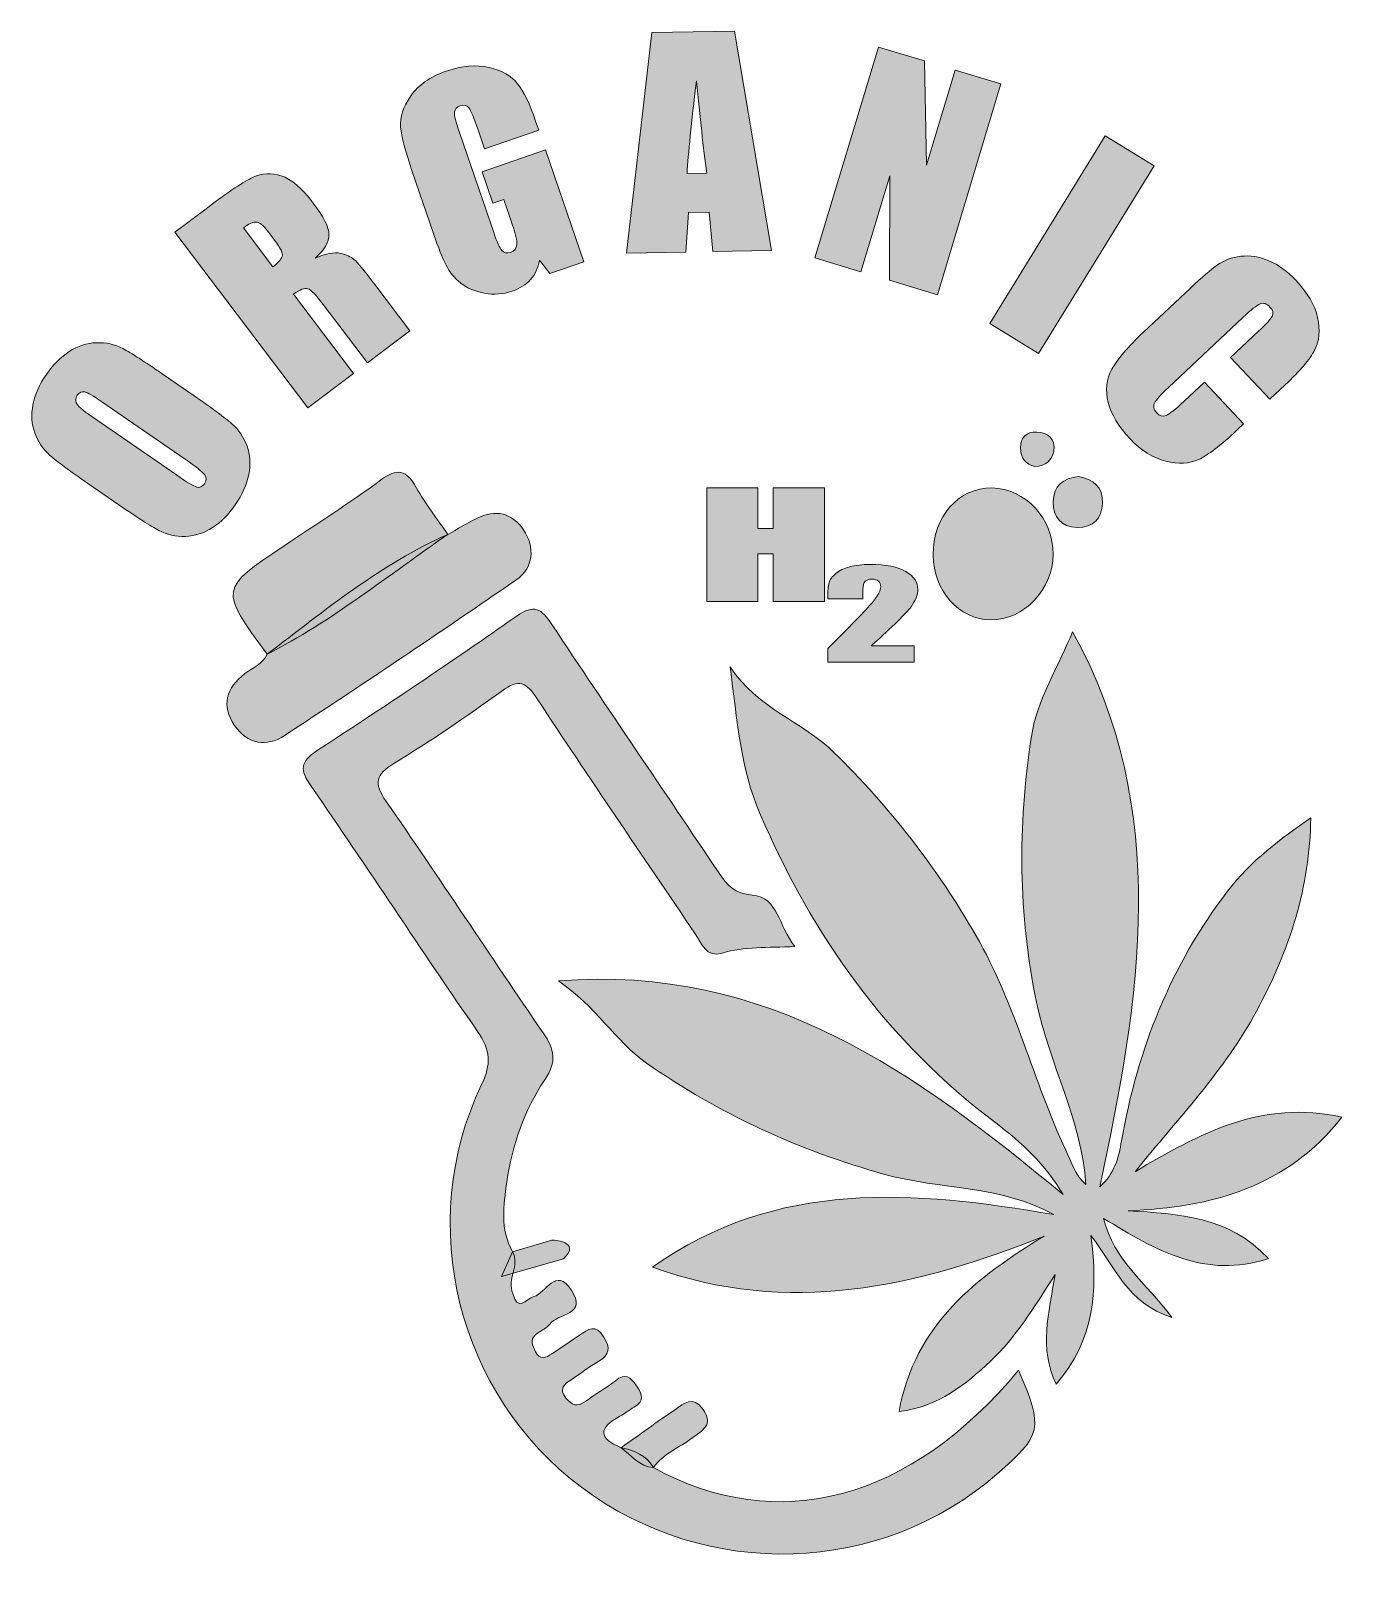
# Model space of a CAD drawing. Extents: x 585 to 1396, y -1487 to -527.
import ezdxf

# ---------------------------------------------------------------- set-up
doc = ezdxf.new("R2010")
doc.units = 0
doc.header["$MEASUREMENT"] = 0
doc.layers.add('katman 1', color=7, linetype='Continuous')

# ---------------------------------------------------------------- blocks, each defined once
blk = doc.blocks.new('block 2')
at = {"layer": 'katman 1', "true_color": 0x56b963}
h = blk.add_hatch(color=93, dxfattribs=at)
h.dxf.hatch_style = 2
edge = h.paths.add_edge_path()
edge.add_spline(control_points=[(1206.26, -796.82), (1200.41, -795.39), (1197.32, -791.52), (1197.3, -785.36), (1197.29, -778.71), (1201.04, -775.22), (1207.43, -775.51), (1214.52, -775.83), (1219.03, -779.71), (1217.87, -787.25), (1216.94, -793.21), (1212.7, -796.43), (1206.26, -796.82)], knot_values=[0, 0, 0, 0, 1, 1, 1, 2, 2, 2, 3, 3, 3, 4, 4, 4, 4], degree=3, periodic=1)
at = {"layer": 'katman 1', "true_color": 0x008b00}
h = blk.add_hatch(color=96, dxfattribs=at)
h.dxf.hatch_style = 2
edge = h.paths.add_edge_path()
edge.add_spline(control_points=[(842.87, -838.87), (806.01, -864.24), (771.09, -892.53), (731.04, -913.1), (701.48, -872.7), (701.5, -872.74), (741.7, -845.85), (761.67, -832.49), (781.97, -819.56), (801.27, -805.29), (811.64, -797.61), (817.22, -798.83), (823.3, -809.87), (828.9, -820.04), (836.28, -829.24), (842.87, -838.87)], knot_values=[0, 0, 0, 0, 1, 1, 1, 2, 2, 2, 3, 3, 3, 4, 4, 4, 5, 5, 5, 5], degree=3, periodic=1)
at = {"layer": 'katman 1', "true_color": 0x53b85f}
h = blk.add_hatch(color=93, dxfattribs=at)
h.dxf.hatch_style = 2
edge = h.paths.add_edge_path()
edge.add_spline(control_points=[(1233.26, -803.01), (1242.44, -804.69), (1248.44, -809.42), (1248.02, -819.46), (1247.62, -829.18), (1242.58, -834.76), (1232.41, -834.53), (1222.19, -834.3), (1217.56, -828.31), (1217.56, -818.68), (1217.57, -808.56), (1223.97, -804.27), (1233.26, -803.01)], knot_values=[0, 0, 0, 0, 1, 1, 1, 2, 2, 2, 3, 3, 3, 4, 4, 4, 4], degree=3, periodic=1)
at = {"layer": 'katman 1', "true_color": 0x4cb659}
h = blk.add_hatch(color=105, dxfattribs=at)
h.dxf.hatch_style = 2
edge = h.paths.add_edge_path()
edge.add_spline(control_points=[(1143.27, -851.57), (1143.04, -827.94), (1158.89, -809.88), (1179.65, -810.1), (1200.26, -810.31), (1217.71, -829.28), (1217.5, -851.23), (1217.3, -873.15), (1199.38, -891.97), (1178.95, -891.73), (1159.09, -891.5), (1143.48, -873.93), (1143.27, -851.57)], knot_values=[0, 0, 0, 0, 1, 1, 1, 2, 2, 2, 3, 3, 3, 4, 4, 4, 4], degree=3, periodic=1)
at = {"layer": 'katman 1', "true_color": 0x4bb658}
h = blk.add_hatch(color=105, dxfattribs=at)
h.dxf.hatch_style = 2
edge = h.paths.add_edge_path()
edge.add_spline(control_points=[(842.87, -838.87), (848.83, -835.54), (854.72, -832.08), (860.76, -828.93), (872.41, -822.86), (883.03, -825.88), (889.74, -835.98), (896.9, -846.76), (896.25, -859.43), (884.99, -867.19), (837.54, -899.82), (789.76, -931.98), (741.59, -963.51), (730.84, -970.55), (718.88, -968.9), (710.96, -957.18), (702.52, -944.69), (705.7, -933.93), (717.28, -925.04), (722.09, -921.33), (728.24, -919.13), (731.04, -913.1), (766.71, -885.92), (801.4, -857.28), (842.87, -838.87)], knot_values=[0, 0, 0, 0, 1, 1, 1, 2, 2, 2, 3, 3, 3, 4, 4, 4, 5, 5, 5, 6, 6, 6, 7, 7, 7, 8, 8, 8, 8], degree=3, periodic=1)
at = {"layer": 'katman 1', "true_color": 0x008b00}
h = blk.add_hatch(color=96, dxfattribs=at)
h.dxf.hatch_style = 2
edge = h.paths.add_edge_path()
edge.add_spline(control_points=[(970.15, -1416.53), (1047.19, -1458.8), (1129.16, -1436.93), (1196.16, -1356.21), (1211.48, -1392.75), (1210.8, -1396.01), (1182.74, -1420.54), (1111.01, -1483.27), (1003.1, -1486.7), (925.64, -1428.72), (848.95, -1371.32), (822.33, -1265.57), (863.8, -1179.41), (869.9, -1166.75), (869.3, -1158.07), (861.35, -1146.6), (826.54, -1096.32), (793.06, -1045.12), (758.32, -994.79), (751.21, -984.48), (751.27, -979.63), (762.22, -972.5), (803.67, -945.53), (844.79, -918.01), (885.26, -889.59), (896.52, -881.68), (900.77, -884.83), (907.28, -894.64), (941.46, -946.16), (976.34, -997.22), (1010.77, -1048.58), (1015.88, -1056.2), (1020.36, -1061.29), (1031.32, -1062.17), (1047.62, -1063.48), (1047.43, -1081.45), (1057.7, -1093.93), (1040.67, -1094.95), (1026.37, -1093.73), (1012.71, -1098.04), (1002.67, -1101.2), (999.98, -1091.85), (996.02, -1086.04), (963.2, -1037.73), (930.31, -989.47), (898.23, -940.67), (891.44, -930.32), (886.99, -927.93), (876.23, -935.84), (854.66, -951.71), (832.31, -966.59), (809.55, -980.7), (798.34, -987.65), (796.67, -992.61), (804.71, -1004.14), (837.69, -1051.5), (869.21, -1099.87), (901.91, -1147.43), (909.01, -1157.74), (910.48, -1165.27), (902.86, -1176.46), (890.04, -1195.3), (882.91, -1216.95), (879.36, -1239.6), (877.56, -1254.28), (874.94, -1268.88), (882.99, -1282.91), (887.72, -1291.16), (879.08, -1300.11), (883.19, -1308.74), (886.01, -1320.47), (891.04, -1312.22), (896.15, -1310.67), (903.67, -1308.38), (909.61, -1292.02), (919.35, -1306.58), (929.77, -1322.17), (910.94, -1320.9), (906.02, -1327.64), (904.1, -1330.27), (900.55, -1331.67), (897.81, -1333.74), (893.37, -1337.1), (895.32, -1341.18), (897.09, -1344.81), (899.66, -1350.06), (903.59, -1348.52), (907.31, -1346.07), (913.04, -1342.29), (918.71, -1338.43), (924.37, -1334.54), (929.68, -1330.89), (934.29, -1327.32), (939.4, -1335.68), (943.55, -1342.48), (943.16, -1346.62), (936.28, -1350.67), (930.37, -1354.14), (924.91, -1358.36), (919.19, -1362.16), (914.85, -1365.04), (911.35, -1367.7), (916, -1373.46), (919.7, -1378.03), (923, -1379.21), (928, -1375.51), (934.07, -1371.02), (940.74, -1367.33), (946.68, -1362.7), (952.74, -1357.96), (955.81, -1360.21), (959.56, -1365.8), (963.2, -1371.23), (964.89, -1375.29), (958.11, -1379.15), (955.13, -1380.85), (952.43, -1383.06), (949.42, -1384.69), (936.26, -1391.79), (935.54, -1398.28), (950.2, -1404.19), (958.25, -1406.02), (965.78, -1408.73), (970.15, -1416.53)], knot_values=[0, 0, 0, 0, 1, 1, 1, 2, 2, 2, 3, 3, 3, 4, 4, 4, 5, 5, 5, 6, 6, 6, 7, 7, 7, 8, 8, 8, 9, 9, 9, 10, 10, 10, 11, 11, 11, 12, 12, 12, 13, 13, 13, 14, 14, 14, 15, 15, 15, 16, 16, 16, 17, 17, 17, 18, 18, 18, 19, 19, 19, 20, 20, 20, 21, 21, 21, 22, 22, 22, 23, 23, 23, 24, 24, 24, 25, 25, 25, 26, 26, 26, 27, 27, 27, 28, 28, 28, 29, 29, 29, 30, 30, 30, 31, 31, 31, 32, 32, 32, 33, 33, 33, 34, 34, 34, 35, 35, 35, 36, 36, 36, 37, 37, 37, 38, 38, 38, 39, 39, 39, 40, 40, 40, 41, 41, 41, 41], degree=3, periodic=1)
at = {"layer": 'katman 1', "true_color": 0x4cb659}
h = blk.add_hatch(color=105, dxfattribs=at)
h.dxf.hatch_style = 2
edge = h.paths.add_edge_path()
edge.add_spline(control_points=[(1211.99, -1273.18), (1132.77, -1304.85), (1053.71, -1323), (969.5, -1292.42), (1046.53, -1237.81), (1131.68, -1245.01), (1218.03, -1259.91), (1185.05, -1241.65), (1147.82, -1244.55), (1113.28, -1234.99), (1060.05, -1220.28), (1010.78, -1197.52), (965.83, -1166.1), (946.51, -1152.6), (934.3, -1130.58), (911.34, -1115.29), (1040.95, -1104.72), (1133.48, -1172.87), (1223.63, -1247.42), (1212.75, -1228.95), (1198.04, -1215.19), (1181.96, -1203.14), (1115.14, -1153.07), (1068.63, -1087.37), (1036.03, -1011.62), (1024.21, -984.16), (1021.87, -953.69), (1017.61, -920.85), (1034.63, -946.76), (1062.46, -954.79), (1081.68, -973.64), (1116.22, -1007.51), (1145.42, -1045), (1169.86, -1087.35), (1194.25, -1129.62), (1204.98, -1176.69), (1225.34, -1220.1), (1228.77, -1227.41), (1231.12, -1235.39), (1237.79, -1241.33), (1235.06, -1201.43), (1215.12, -1166.65), (1207.23, -1128.47), (1195.98, -1074.02), (1195.63, -1019.28), (1203.85, -965.05), (1207.45, -941.29), (1221.46, -919.11), (1229.58, -899.1), (1290.88, -1009.77), (1271.43, -1125.96), (1246.38, -1242.68), (1255.66, -1234.51), (1258.08, -1224.39), (1259.84, -1214.28), (1269.71, -1157.61), (1290.35, -1105.68), (1325.49, -1059.65), (1339.91, -1040.77), (1358.47, -1027.18), (1376.9, -1014.36), (1376.61, -1056.97), (1363.72, -1096.34), (1343.42, -1133.91), (1323.49, -1170.79), (1294.62, -1200.66), (1268.2, -1233.33), (1307.62, -1209.99), (1346.87, -1188.38), (1396.28, -1199.58), (1362.27, -1242.73), (1315.87, -1255.57), (1264.02, -1257.49), (1295.04, -1259.64), (1326.2, -1260.62), (1350.7, -1287.13), (1311.49, -1299.94), (1281.39, -1282.16), (1248.7, -1262.22), (1255.21, -1288.59), (1274.85, -1301.67), (1291.06, -1323.65), (1262.99, -1314.55), (1256.03, -1292.32), (1240.94, -1272.87), (1245.48, -1307.66), (1242.93, -1337.47), (1219.36, -1364.92), (1208.53, -1342.01), (1214.96, -1321.49), (1218.69, -1296.99), (1205.27, -1317.9), (1194.33, -1336.1), (1178.83, -1350.54), (1163.3, -1364.99), (1147.05, -1378.6), (1122.13, -1381.86), (1132.09, -1327.42), (1170.16, -1298.87), (1211.99, -1273.18)], knot_values=[0, 0, 0, 0, 1, 1, 1, 2, 2, 2, 3, 3, 3, 4, 4, 4, 5, 5, 5, 6, 6, 6, 7, 7, 7, 8, 8, 8, 9, 9, 9, 10, 10, 10, 11, 11, 11, 12, 12, 12, 13, 13, 13, 14, 14, 14, 15, 15, 15, 16, 16, 16, 17, 17, 17, 18, 18, 18, 19, 19, 19, 20, 20, 20, 21, 21, 21, 22, 22, 22, 23, 23, 23, 24, 24, 24, 25, 25, 25, 26, 26, 26, 27, 27, 27, 28, 28, 28, 29, 29, 29, 30, 30, 30, 31, 31, 31, 32, 32, 32, 33, 33, 33, 33], degree=3, periodic=1)
at = {"layer": 'katman 1', "true_color": 0x51b75f}
h = blk.add_hatch(color=105, dxfattribs=at)
h.dxf.hatch_style = 2
edge = h.paths.add_edge_path()
edge.add_spline(control_points=[(970.15, -1416.53), (961.46, -1415.71), (956.44, -1408.95), (950.17, -1404.21), (961.33, -1396.3), (972.33, -1388.18), (983.69, -1380.57), (989.03, -1376.98), (994.48, -1371.33), (1000.82, -1380.5), (1007.65, -1390.37), (1000.21, -1393.4), (994.27, -1398.07), (986.31, -1404.32), (976.08, -1407.64), (970.15, -1416.53)], knot_values=[0, 0, 0, 0, 1, 1, 1, 2, 2, 2, 3, 3, 3, 4, 4, 4, 5, 5, 5, 5], degree=3, periodic=1)
at = {"layer": 'katman 1', "lineweight": 0}
for points, knots in [([(1206.26, -796.82), (1200.41, -795.39), (1197.32, -791.52), (1197.3, -785.36), (1197.29, -778.71), (1201.04, -775.22), (1207.43, -775.51), (1214.52, -775.83), (1219.03, -779.71), (1217.87, -787.25), (1216.94, -793.21), (1212.7, -796.43), (1206.26, -796.82)], [0, 0, 0, 0, 1, 1, 1, 2, 2, 2, 3, 3, 3, 4, 4, 4, 4]), ([(842.87, -838.87), (806.01, -864.24), (771.09, -892.53), (731.04, -913.1), (701.48, -872.7), (701.5, -872.74), (741.7, -845.85), (761.67, -832.49), (781.97, -819.56), (801.27, -805.29), (811.64, -797.61), (817.22, -798.83), (823.3, -809.87), (828.9, -820.04), (836.28, -829.24), (842.87, -838.87)], [0, 0, 0, 0, 1, 1, 1, 2, 2, 2, 3, 3, 3, 4, 4, 4, 5, 5, 5, 5]), ([(1233.26, -803.01), (1242.44, -804.69), (1248.44, -809.42), (1248.02, -819.46), (1247.62, -829.18), (1242.58, -834.76), (1232.41, -834.53), (1222.19, -834.3), (1217.56, -828.31), (1217.56, -818.68), (1217.57, -808.56), (1223.97, -804.27), (1233.26, -803.01)], [0, 0, 0, 0, 1, 1, 1, 2, 2, 2, 3, 3, 3, 4, 4, 4, 4]), ([(1143.27, -851.57), (1143.04, -827.94), (1158.89, -809.88), (1179.65, -810.1), (1200.26, -810.31), (1217.71, -829.28), (1217.5, -851.23), (1217.3, -873.15), (1199.38, -891.97), (1178.95, -891.73), (1159.09, -891.5), (1143.48, -873.93), (1143.27, -851.57)], [0, 0, 0, 0, 1, 1, 1, 2, 2, 2, 3, 3, 3, 4, 4, 4, 4]), ([(842.87, -838.87), (848.83, -835.54), (854.72, -832.08), (860.76, -828.93), (872.41, -822.86), (883.03, -825.88), (889.74, -835.98), (896.9, -846.76), (896.25, -859.43), (884.99, -867.19), (837.54, -899.82), (789.76, -931.98), (741.59, -963.51), (730.84, -970.55), (718.88, -968.9), (710.96, -957.18), (702.52, -944.69), (705.7, -933.93), (717.28, -925.04), (722.09, -921.33), (728.24, -919.13), (731.04, -913.1), (766.71, -885.92), (801.4, -857.28), (842.87, -838.87)], [0, 0, 0, 0, 1, 1, 1, 2, 2, 2, 3, 3, 3, 4, 4, 4, 5, 5, 5, 6, 6, 6, 7, 7, 7, 8, 8, 8, 8]), ([(970.15, -1416.53), (1047.19, -1458.8), (1129.16, -1436.93), (1196.16, -1356.21), (1211.48, -1392.75), (1210.8, -1396.01), (1182.74, -1420.54), (1111.01, -1483.27), (1003.1, -1486.7), (925.64, -1428.72), (848.95, -1371.32), (822.33, -1265.57), (863.8, -1179.41), (869.9, -1166.75), (869.3, -1158.07), (861.35, -1146.6), (826.54, -1096.32), (793.06, -1045.12), (758.32, -994.79), (751.21, -984.48), (751.27, -979.63), (762.22, -972.5), (803.67, -945.53), (844.79, -918.01), (885.26, -889.59), (896.52, -881.68), (900.77, -884.83), (907.28, -894.64), (941.46, -946.16), (976.34, -997.22), (1010.77, -1048.58), (1015.88, -1056.2), (1020.36, -1061.29), (1031.32, -1062.17), (1047.62, -1063.48), (1047.43, -1081.45), (1057.7, -1093.93), (1040.67, -1094.95), (1026.37, -1093.73), (1012.71, -1098.04), (1002.67, -1101.2), (999.98, -1091.85), (996.02, -1086.04), (963.2, -1037.73), (930.31, -989.47), (898.23, -940.67), (891.44, -930.32), (886.99, -927.93), (876.23, -935.84), (854.66, -951.71), (832.31, -966.59), (809.55, -980.7), (798.34, -987.65), (796.67, -992.61), (804.71, -1004.14), (837.69, -1051.5), (869.21, -1099.87), (901.91, -1147.43), (909.01, -1157.74), (910.48, -1165.27), (902.86, -1176.46), (890.04, -1195.3), (882.91, -1216.95), (879.36, -1239.6), (877.56, -1254.28), (874.94, -1268.88), (882.99, -1282.91), (887.72, -1291.16), (879.08, -1300.11), (883.19, -1308.74), (886.01, -1320.47), (891.04, -1312.22), (896.15, -1310.67), (903.67, -1308.38), (909.61, -1292.02), (919.35, -1306.58), (929.77, -1322.17), (910.94, -1320.9), (906.02, -1327.64), (904.1, -1330.27), (900.55, -1331.67), (897.81, -1333.74), (893.37, -1337.1), (895.32, -1341.18), (897.09, -1344.81), (899.66, -1350.06), (903.59, -1348.52), (907.31, -1346.07), (913.04, -1342.29), (918.71, -1338.43), (924.37, -1334.54), (929.68, -1330.89), (934.29, -1327.32), (939.4, -1335.68), (943.55, -1342.48), (943.16, -1346.62), (936.28, -1350.67), (930.37, -1354.14), (924.91, -1358.36), (919.19, -1362.16), (914.85, -1365.04), (911.35, -1367.7), (916, -1373.46), (919.7, -1378.03), (923, -1379.21), (928, -1375.51), (934.07, -1371.02), (940.74, -1367.33), (946.68, -1362.7), (952.74, -1357.96), (955.81, -1360.21), (959.56, -1365.8), (963.2, -1371.23), (964.89, -1375.29), (958.11, -1379.15), (955.13, -1380.85), (952.43, -1383.06), (949.42, -1384.69), (936.26, -1391.79), (935.54, -1398.28), (950.2, -1404.19), (958.25, -1406.02), (965.78, -1408.73), (970.15, -1416.53)], [0, 0, 0, 0, 1, 1, 1, 2, 2, 2, 3, 3, 3, 4, 4, 4, 5, 5, 5, 6, 6, 6, 7, 7, 7, 8, 8, 8, 9, 9, 9, 10, 10, 10, 11, 11, 11, 12, 12, 12, 13, 13, 13, 14, 14, 14, 15, 15, 15, 16, 16, 16, 17, 17, 17, 18, 18, 18, 19, 19, 19, 20, 20, 20, 21, 21, 21, 22, 22, 22, 23, 23, 23, 24, 24, 24, 25, 25, 25, 26, 26, 26, 27, 27, 27, 28, 28, 28, 29, 29, 29, 30, 30, 30, 31, 31, 31, 32, 32, 32, 33, 33, 33, 34, 34, 34, 35, 35, 35, 36, 36, 36, 37, 37, 37, 38, 38, 38, 39, 39, 39, 40, 40, 40, 41, 41, 41, 41]), ([(1211.99, -1273.18), (1132.77, -1304.85), (1053.71, -1323), (969.5, -1292.42), (1046.53, -1237.81), (1131.68, -1245.01), (1218.03, -1259.91), (1185.05, -1241.65), (1147.82, -1244.55), (1113.28, -1234.99), (1060.05, -1220.28), (1010.78, -1197.52), (965.83, -1166.1), (946.51, -1152.6), (934.3, -1130.58), (911.34, -1115.29), (1040.95, -1104.72), (1133.48, -1172.87), (1223.63, -1247.42), (1212.75, -1228.95), (1198.04, -1215.19), (1181.96, -1203.14), (1115.14, -1153.07), (1068.63, -1087.37), (1036.03, -1011.62), (1024.21, -984.16), (1021.87, -953.69), (1017.61, -920.85), (1034.63, -946.76), (1062.46, -954.79), (1081.68, -973.64), (1116.22, -1007.51), (1145.42, -1045), (1169.86, -1087.35), (1194.25, -1129.62), (1204.98, -1176.69), (1225.34, -1220.1), (1228.77, -1227.41), (1231.12, -1235.39), (1237.79, -1241.33), (1235.06, -1201.43), (1215.12, -1166.65), (1207.23, -1128.47), (1195.98, -1074.02), (1195.63, -1019.28), (1203.85, -965.05), (1207.45, -941.29), (1221.46, -919.11), (1229.58, -899.1), (1290.88, -1009.77), (1271.43, -1125.96), (1246.38, -1242.68), (1255.66, -1234.51), (1258.08, -1224.39), (1259.84, -1214.28), (1269.71, -1157.61), (1290.35, -1105.68), (1325.49, -1059.65), (1339.91, -1040.77), (1358.47, -1027.18), (1376.9, -1014.36), (1376.61, -1056.97), (1363.72, -1096.34), (1343.42, -1133.91), (1323.49, -1170.79), (1294.62, -1200.66), (1268.2, -1233.33), (1307.62, -1209.99), (1346.87, -1188.38), (1396.28, -1199.58), (1362.27, -1242.73), (1315.87, -1255.57), (1264.02, -1257.49), (1295.04, -1259.64), (1326.2, -1260.62), (1350.7, -1287.13), (1311.49, -1299.94), (1281.39, -1282.16), (1248.7, -1262.22), (1255.21, -1288.59), (1274.85, -1301.67), (1291.06, -1323.65), (1262.99, -1314.55), (1256.03, -1292.32), (1240.94, -1272.87), (1245.48, -1307.66), (1242.93, -1337.47), (1219.36, -1364.92), (1208.53, -1342.01), (1214.96, -1321.49), (1218.69, -1296.99), (1205.27, -1317.9), (1194.33, -1336.1), (1178.83, -1350.54), (1163.3, -1364.99), (1147.05, -1378.6), (1122.13, -1381.86), (1132.09, -1327.42), (1170.16, -1298.87), (1211.99, -1273.18)], [0, 0, 0, 0, 1, 1, 1, 2, 2, 2, 3, 3, 3, 4, 4, 4, 5, 5, 5, 6, 6, 6, 7, 7, 7, 8, 8, 8, 9, 9, 9, 10, 10, 10, 11, 11, 11, 12, 12, 12, 13, 13, 13, 14, 14, 14, 15, 15, 15, 16, 16, 16, 17, 17, 17, 18, 18, 18, 19, 19, 19, 20, 20, 20, 21, 21, 21, 22, 22, 22, 23, 23, 23, 24, 24, 24, 25, 25, 25, 26, 26, 26, 27, 27, 27, 28, 28, 28, 29, 29, 29, 30, 30, 30, 31, 31, 31, 32, 32, 32, 33, 33, 33, 33]), ([(970.15, -1416.53), (961.46, -1415.71), (956.44, -1408.95), (950.17, -1404.21), (961.33, -1396.3), (972.33, -1388.18), (983.69, -1380.57), (989.03, -1376.98), (994.48, -1371.33), (1000.82, -1380.5), (1007.65, -1390.37), (1000.21, -1393.4), (994.27, -1398.07), (986.31, -1404.32), (976.08, -1407.64), (970.15, -1416.53)], [0, 0, 0, 0, 1, 1, 1, 2, 2, 2, 3, 3, 3, 4, 4, 4, 5, 5, 5, 5])]:
    blk.add_open_spline(points, degree=3, knots=knots, dxfattribs=at)
blk = doc.blocks.new('block 3')
at = {"layer": 'katman 1', "true_color": 0x4cb659}
h = blk.add_hatch(color=105, dxfattribs=at)
h.dxf.hatch_style = 2
h.paths.add_polyline_path([(1075.98, -810.09), (1075.98, -880.44), (1044.31, -880.44), (1044.31, -850.89), (1034.83, -850.89), (1034.83, -880.44), (1003.16, -880.44), (1003.16, -810.09), (1034.83, -810.09), (1034.83, -835.25), (1044.31, -835.25), (1044.31, -810.09)])
at = {"layer": 'katman 1', "lineweight": 0}
blk.add_lwpolyline([(1075.98, -810.09), (1075.98, -880.44), (1044.31, -880.44), (1044.31, -850.89), (1034.83, -850.89), (1034.83, -880.44), (1003.16, -880.44), (1003.16, -810.09), (1034.83, -810.09), (1034.83, -835.25), (1044.31, -835.25), (1044.31, -810.09), (1075.98, -810.09)], dxfattribs=at)
blk = doc.blocks.new('block 4')
at = {"layer": 'katman 1', "true_color": 0x4cb659}
h = blk.add_hatch(color=105, dxfattribs=at)
h.dxf.hatch_style = 2
edge = h.paths.add_edge_path()
edge.add_spline(control_points=[(1131.58, -907.84), (1131.58, -907.84), (1131.58, -917.97), (1131.58, -917.97), (1131.58, -917.97), (1077.98, -917.97), (1077.98, -917.97), (1077.98, -917.97), (1078, -909.49), (1078, -909.49), (1093.88, -893.7), (1103.31, -883.93), (1106.31, -880.18), (1109.3, -876.42), (1110.8, -873.5), (1110.8, -871.39), (1110.8, -869.78), (1110.34, -868.58), (1109.44, -867.78), (1108.53, -866.99), (1107.15, -866.59), (1105.3, -866.59), (1103.45, -866.59), (1102.07, -867.03), (1101.17, -867.91), (1100.26, -868.79), (1099.81, -870.54), (1099.81, -873.15), (1099.81, -873.15), (1099.81, -878.8), (1099.81, -878.8), (1099.81, -878.8), (1077.98, -878.8), (1077.98, -878.8), (1077.98, -878.8), (1077.98, -876.64), (1077.98, -876.64), (1077.98, -873.31), (1078.26, -870.69), (1078.83, -868.77), (1079.39, -866.85), (1080.78, -864.97), (1082.99, -863.11), (1085.2, -861.25), (1088.07, -859.84), (1091.61, -858.89), (1095.15, -857.94), (1099.39, -857.46), (1104.33, -857.46), (1114.02, -857.46), (1121.34, -858.92), (1126.31, -861.84), (1131.27, -864.76), (1133.75, -868.46), (1133.75, -872.93), (1133.75, -876.33), (1132.36, -879.93), (1129.56, -883.72), (1126.77, -887.51), (1118.54, -895.55), (1104.87, -907.84), (1104.87, -907.84), (1131.58, -907.84), (1131.58, -907.84)], knot_values=[0, 0, 0, 0, 1, 1, 1, 2, 2, 2, 3, 3, 3, 4, 4, 4, 5, 5, 5, 6, 6, 6, 7, 7, 7, 8, 8, 8, 9, 9, 9, 10, 10, 10, 11, 11, 11, 12, 12, 12, 13, 13, 13, 14, 14, 14, 15, 15, 15, 16, 16, 16, 17, 17, 17, 18, 18, 18, 19, 19, 19, 20, 20, 20, 21, 21, 21, 21], degree=3, periodic=1)
at = {"layer": 'katman 1', "lineweight": 0}
blk.add_open_spline([(1131.58, -907.84), (1131.58, -907.84), (1131.58, -917.97), (1131.58, -917.97), (1131.58, -917.97), (1077.98, -917.97), (1077.98, -917.97), (1077.98, -917.97), (1078, -909.49), (1078, -909.49), (1093.88, -893.7), (1103.31, -883.93), (1106.31, -880.18), (1109.3, -876.42), (1110.8, -873.5), (1110.8, -871.39), (1110.8, -869.78), (1110.34, -868.58), (1109.44, -867.78), (1108.53, -866.99), (1107.15, -866.59), (1105.3, -866.59), (1103.45, -866.59), (1102.07, -867.03), (1101.17, -867.91), (1100.26, -868.79), (1099.81, -870.54), (1099.81, -873.15), (1099.81, -873.15), (1099.81, -878.8), (1099.81, -878.8), (1099.81, -878.8), (1077.98, -878.8), (1077.98, -878.8), (1077.98, -878.8), (1077.98, -876.64), (1077.98, -876.64), (1077.98, -873.31), (1078.26, -870.69), (1078.83, -868.77), (1079.39, -866.85), (1080.78, -864.97), (1082.99, -863.11), (1085.2, -861.25), (1088.07, -859.84), (1091.61, -858.89), (1095.15, -857.94), (1099.39, -857.46), (1104.33, -857.46), (1114.02, -857.46), (1121.34, -858.92), (1126.31, -861.84), (1131.27, -864.76), (1133.75, -868.46), (1133.75, -872.93), (1133.75, -876.33), (1132.36, -879.93), (1129.56, -883.72), (1126.77, -887.51), (1118.54, -895.55), (1104.87, -907.84), (1104.87, -907.84), (1131.58, -907.84), (1131.58, -907.84)], degree=3, knots=[0, 0, 0, 0, 1, 1, 1, 2, 2, 2, 3, 3, 3, 4, 4, 4, 5, 5, 5, 6, 6, 6, 7, 7, 7, 8, 8, 8, 9, 9, 9, 10, 10, 10, 11, 11, 11, 12, 12, 12, 13, 13, 13, 14, 14, 14, 15, 15, 15, 16, 16, 16, 17, 17, 17, 18, 18, 18, 19, 19, 19, 20, 20, 20, 21, 21, 21, 21], dxfattribs=at)
blk = doc.blocks.new('block 5')
at = {"layer": 'katman 1', "true_color": 0x008b00}
h = blk.add_hatch(color=96, dxfattribs=at)
h.dxf.hatch_style = 2
h.paths.add_polyline_path([(1020.32, -527.27), (1043.11, -663.17), (1006.9, -663.84), (1004.54, -639.38), (991.86, -639.62), (990.19, -664.15), (953.55, -664.83), (969.1, -528.22)])
edge = h.paths.add_edge_path()
edge.add_spline(control_points=[(1003.16, -615.24), (1001.08, -599.84), (998.93, -580.79), (996.71, -558.1), (993.58, -584.26), (991.67, -603.39), (990.97, -615.47), (990.97, -615.47), (1003.16, -615.24), (1003.16, -615.24)], knot_values=[0, 0, 0, 0, 1, 1, 1, 2, 2, 2, 3, 3, 3, 3], degree=3, periodic=1)
h = blk.add_hatch(color=96, dxfattribs=at)
h.dxf.hatch_style = 2
h.paths.add_polyline_path([(1185.23, -560.05), (1145.89, -690.56), (1116.14, -681.59), (1116.37, -616.94), (1098.49, -676.27), (1070.12, -667.71), (1109.46, -537.21), (1137.83, -545.77), (1139.14, -610.26), (1156.85, -551.5)])
h = blk.add_hatch(color=96, dxfattribs=at)
h.dxf.hatch_style = 2
edge = h.paths.add_edge_path()
edge.add_spline(control_points=[(899.15, -588.64), (899.15, -588.64), (865.62, -600.11), (865.62, -600.11), (865.62, -600.11), (861.61, -588.4), (861.61, -588.4), (859.09, -581.02), (857.19, -576.51), (855.92, -574.86), (854.64, -573.22), (852.81, -572.81), (850.42, -573.63), (848.35, -574.34), (847.22, -575.61), (847.02, -577.46), (846.82, -579.31), (847.85, -583.53), (850.1, -590.11), (850.1, -590.11), (871.26, -652.01), (871.26, -652.01), (873.24, -657.8), (874.92, -661.48), (876.29, -663.06), (877.66, -664.64), (879.46, -665.04), (881.69, -664.28), (884.13, -663.45), (885.43, -661.84), (885.6, -659.47), (885.77, -657.1), (884.83, -652.92), (882.78, -646.91), (882.78, -646.91), (877.55, -631.62), (877.55, -631.62), (877.55, -631.62), (870.78, -633.93), (870.78, -633.93), (870.78, -633.93), (864.08, -614.34), (864.08, -614.34), (864.08, -614.34), (903.35, -600.91), (903.35, -600.91), (903.35, -600.91), (927.02, -670.13), (927.02, -670.13), (927.02, -670.13), (905.94, -677.34), (905.94, -677.34), (905.94, -677.34), (899.68, -669.16), (899.68, -669.16), (898.76, -673.92), (896.9, -677.9), (894.1, -681.08), (891.3, -684.26), (887.53, -686.66), (882.8, -688.28), (877.17, -690.21), (871.42, -690.64), (865.57, -689.59), (859.72, -688.53), (854.83, -686.42), (850.9, -683.26), (846.97, -680.1), (843.93, -676.41), (841.77, -672.19), (839.62, -667.97), (837.03, -661.43), (833.99, -652.56), (833.99, -652.56), (820.89, -614.24), (820.89, -614.24), (816.68, -601.92), (814.28, -592.75), (813.7, -586.72), (813.12, -580.69), (815.19, -574.27), (819.89, -567.47), (824.6, -560.68), (831.94, -555.57), (841.92, -552.15), (851.75, -548.8), (860.59, -548.03), (868.45, -549.85), (876.31, -551.67), (882.17, -555.02), (886.03, -559.89), (889.89, -564.77), (893.63, -572.5), (897.25, -583.06), (897.25, -583.06), (899.15, -588.64), (899.15, -588.64)], knot_values=[0, 0, 0, 0, 1, 1, 1, 2, 2, 2, 3, 3, 3, 4, 4, 4, 5, 5, 5, 6, 6, 6, 7, 7, 7, 8, 8, 8, 9, 9, 9, 10, 10, 10, 11, 11, 11, 12, 12, 12, 13, 13, 13, 14, 14, 14, 15, 15, 15, 16, 16, 16, 17, 17, 17, 18, 18, 18, 19, 19, 19, 20, 20, 20, 21, 21, 21, 22, 22, 22, 23, 23, 23, 24, 24, 24, 25, 25, 25, 26, 26, 26, 27, 27, 27, 28, 28, 28, 29, 29, 29, 30, 30, 30, 31, 31, 31, 32, 32, 32, 32], degree=3, periodic=1)
h = blk.add_hatch(color=96, dxfattribs=at)
h.dxf.hatch_style = 2
h.paths.add_polyline_path([(1279.95, -610.72), (1208.52, -726.81), (1178.34, -708.24), (1249.76, -592.15)])
h = blk.add_hatch(color=96, dxfattribs=at)
h.dxf.hatch_style = 2
edge = h.paths.add_edge_path()
edge.add_spline(control_points=[(674.03, -651.81), (674.03, -651.81), (694.05, -636.69), (694.05, -636.69), (707.39, -626.61), (716.82, -620.29), (722.32, -617.75), (727.82, -615.21), (733.66, -614.93), (739.84, -616.92), (746.01, -618.9), (752.6, -624.52), (759.61, -633.79), (766, -642.25), (769.25, -648.74), (769.34, -653.24), (769.44, -657.74), (766.62, -662.62), (760.88, -667.87), (767.52, -665.03), (772.69, -664.04), (776.37, -664.91), (780.06, -665.79), (782.87, -667.02), (784.81, -668.61), (786.76, -670.21), (791.04, -675.39), (797.68, -684.17), (797.68, -684.17), (819.35, -712.85), (819.35, -712.85), (819.35, -712.85), (793.09, -732.69), (793.09, -732.69), (793.09, -732.69), (765.78, -696.56), (765.78, -696.56), (761.38, -690.74), (758.2, -687.48), (756.23, -686.78), (754.26, -686.09), (751.33, -687.21), (747.44, -690.16), (747.44, -690.16), (784.49, -739.19), (784.49, -739.19), (784.49, -739.19), (756.21, -760.56), (756.21, -760.56), (756.21, -760.56), (674.03, -651.81), (674.03, -651.81)], knot_values=[0, 0, 0, 0, 1, 1, 1, 2, 2, 2, 3, 3, 3, 4, 4, 4, 5, 5, 5, 6, 6, 6, 7, 7, 7, 8, 8, 8, 9, 9, 9, 10, 10, 10, 11, 11, 11, 12, 12, 12, 13, 13, 13, 14, 14, 14, 15, 15, 15, 16, 16, 16, 17, 17, 17, 17], degree=3, periodic=1)
edge = h.paths.add_edge_path()
edge.add_spline(control_points=[(716.37, -649.05), (716.37, -649.05), (734.64, -673.23), (734.64, -673.23), (737.82, -670.83), (739.72, -668.71), (740.34, -666.87), (740.95, -665.03), (739.45, -661.72), (735.83, -656.93), (735.83, -656.93), (731.31, -650.95), (731.31, -650.95), (728.71, -647.5), (726.38, -645.71), (724.34, -645.56), (722.3, -645.42), (719.64, -646.58), (716.37, -649.05)], knot_values=[0, 0, 0, 0, 1, 1, 1, 2, 2, 2, 3, 3, 3, 4, 4, 4, 5, 5, 5, 6, 6, 6, 6], degree=3, periodic=1)
h = blk.add_hatch(color=96, dxfattribs=at)
h.dxf.hatch_style = 2
edge = h.paths.add_edge_path()
edge.add_spline(control_points=[(1351.62, -755.23), (1351.62, -755.23), (1327.35, -729.4), (1327.35, -729.4), (1327.35, -729.4), (1344.61, -713.17), (1344.61, -713.17), (1349.63, -708.46), (1352.51, -705.24), (1353.23, -703.51), (1353.96, -701.79), (1353.44, -699.99), (1351.67, -698.11), (1349.67, -695.98), (1347.64, -695.34), (1345.59, -696.19), (1343.54, -697.04), (1340, -699.83), (1334.97, -704.56), (1334.97, -704.56), (1288.83, -747.91), (1288.83, -747.91), (1284.01, -752.45), (1281.12, -755.69), (1280.19, -757.65), (1279.26, -759.61), (1279.73, -761.59), (1281.61, -763.59), (1283.42, -765.51), (1285.34, -766.08), (1287.37, -765.28), (1289.41, -764.49), (1293.15, -761.53), (1298.6, -756.41), (1298.6, -756.41), (1311.09, -744.67), (1311.09, -744.67), (1311.09, -744.67), (1335.36, -770.5), (1335.36, -770.5), (1335.36, -770.5), (1331.49, -774.14), (1331.49, -774.14), (1321.21, -783.8), (1313.23, -789.93), (1307.57, -792.52), (1301.9, -795.11), (1295.12, -795.44), (1287.21, -793.51), (1279.31, -791.58), (1271.93, -786.97), (1265.09, -779.69), (1257.98, -772.13), (1253.49, -764.6), (1251.62, -757.12), (1249.75, -749.64), (1250.49, -742.82), (1253.83, -736.67), (1257.18, -730.52), (1263.72, -722.87), (1273.46, -713.72), (1273.46, -713.72), (1302.48, -686.45), (1302.48, -686.45), (1309.63, -679.73), (1315.23, -674.93), (1319.27, -672.06), (1323.31, -669.19), (1328.13, -667.41), (1333.73, -666.73), (1339.33, -666.05), (1345.11, -666.97), (1351.07, -669.5), (1357.03, -672.03), (1362.64, -676.1), (1367.9, -681.7), (1375.05, -689.31), (1379.48, -696.97), (1381.19, -704.68), (1382.9, -712.39), (1382.29, -719.09), (1379.36, -724.77), (1376.43, -730.45), (1370.33, -737.65), (1361.06, -746.36), (1361.06, -746.36), (1351.62, -755.23), (1351.62, -755.23)], knot_values=[0, 0, 0, 0, 1, 1, 1, 2, 2, 2, 3, 3, 3, 4, 4, 4, 5, 5, 5, 6, 6, 6, 7, 7, 7, 8, 8, 8, 9, 9, 9, 10, 10, 10, 11, 11, 11, 12, 12, 12, 13, 13, 13, 14, 14, 14, 15, 15, 15, 16, 16, 16, 17, 17, 17, 18, 18, 18, 19, 19, 19, 20, 20, 20, 21, 21, 21, 22, 22, 22, 23, 23, 23, 24, 24, 24, 25, 25, 25, 26, 26, 26, 27, 27, 27, 28, 28, 28, 29, 29, 29, 29], degree=3, periodic=1)
h = blk.add_hatch(color=96, dxfattribs=at)
h.dxf.hatch_style = 2
edge = h.paths.add_edge_path()
edge.add_spline(control_points=[(685.82, -753.04), (697.09, -760.83), (704.88, -766.6), (709.2, -770.37), (713.52, -774.14), (716.66, -778.76), (718.61, -784.23), (720.56, -789.71), (720.93, -795.54), (719.72, -801.73), (718.51, -807.92), (715.73, -814.18), (711.36, -820.51), (707.21, -826.51), (702.5, -831.23), (697.24, -834.65), (691.98, -838.08), (686.38, -839.89), (680.44, -840.08), (674.51, -840.28), (669.04, -839.06), (664.04, -836.43), (659.04, -833.79), (650.76, -828.49), (639.22, -820.51), (639.22, -820.51), (620.03, -807.26), (620.03, -807.26), (608.76, -799.48), (600.97, -793.7), (596.65, -789.93), (592.32, -786.17), (589.19, -781.54), (587.24, -776.07), (585.29, -770.6), (584.92, -764.76), (586.13, -758.57), (587.33, -752.38), (590.12, -746.12), (594.49, -739.79), (598.64, -733.79), (603.34, -729.08), (608.61, -725.65), (613.87, -722.23), (619.47, -720.42), (625.41, -720.22), (631.34, -720.02), (636.81, -721.24), (641.81, -723.87), (646.81, -726.51), (655.09, -731.82), (666.63, -739.79), (666.63, -739.79), (685.82, -753.04), (685.82, -753.04)], knot_values=[0, 0, 0, 0, 1, 1, 1, 2, 2, 2, 3, 3, 3, 4, 4, 4, 5, 5, 5, 6, 6, 6, 7, 7, 7, 8, 8, 8, 9, 9, 9, 10, 10, 10, 11, 11, 11, 12, 12, 12, 13, 13, 13, 14, 14, 14, 15, 15, 15, 16, 16, 16, 17, 17, 17, 18, 18, 18, 18], degree=3, periodic=1)
edge = h.paths.add_edge_path()
edge.add_spline(control_points=[(628.82, -756.75), (623.6, -753.15), (620.07, -751.13), (618.21, -750.7), (616.36, -750.28), (614.81, -750.96), (613.57, -752.76), (612.52, -754.29), (612.3, -755.86), (612.92, -757.48), (613.54, -759.11), (616.73, -761.91), (622.51, -765.9), (622.51, -765.9), (674.88, -802.07), (674.88, -802.07), (681.39, -806.56), (685.59, -809.07), (687.48, -809.6), (689.37, -810.12), (690.99, -809.41), (692.33, -807.47), (693.7, -805.48), (693.7, -803.61), (692.33, -801.84), (690.95, -800.07), (686.97, -796.91), (680.36, -792.35), (680.36, -792.35), (628.82, -756.75), (628.82, -756.75)], knot_values=[0, 0, 0, 0, 1, 1, 1, 2, 2, 2, 3, 3, 3, 4, 4, 4, 5, 5, 5, 6, 6, 6, 7, 7, 7, 8, 8, 8, 9, 9, 9, 10, 10, 10, 10], degree=3, periodic=1)
at = {"layer": 'katman 1', "lineweight": 0}
for points in [[(1020.32, -527.27), (1043.11, -663.17), (1006.9, -663.84), (1004.54, -639.38), (991.86, -639.62), (990.19, -664.15), (953.55, -664.83), (969.1, -528.22), (1020.32, -527.27)], [(1185.23, -560.05), (1145.89, -690.56), (1116.14, -681.59), (1116.37, -616.94), (1098.49, -676.27), (1070.12, -667.71), (1109.46, -537.21), (1137.83, -545.77), (1139.14, -610.26), (1156.85, -551.5), (1185.23, -560.05)], [(1279.95, -610.72), (1208.52, -726.81), (1178.34, -708.24), (1249.76, -592.15), (1279.95, -610.72)]]:
    blk.add_lwpolyline(points, dxfattribs=at)
for points, knots in [([(899.15, -588.64), (899.15, -588.64), (865.62, -600.11), (865.62, -600.11), (865.62, -600.11), (861.61, -588.4), (861.61, -588.4), (859.09, -581.02), (857.19, -576.51), (855.92, -574.86), (854.64, -573.22), (852.81, -572.81), (850.42, -573.63), (848.35, -574.34), (847.22, -575.61), (847.02, -577.46), (846.82, -579.31), (847.85, -583.53), (850.1, -590.11), (850.1, -590.11), (871.26, -652.01), (871.26, -652.01), (873.24, -657.8), (874.92, -661.48), (876.29, -663.06), (877.66, -664.64), (879.46, -665.04), (881.69, -664.28), (884.13, -663.45), (885.43, -661.84), (885.6, -659.47), (885.77, -657.1), (884.83, -652.92), (882.78, -646.91), (882.78, -646.91), (877.55, -631.62), (877.55, -631.62), (877.55, -631.62), (870.78, -633.93), (870.78, -633.93), (870.78, -633.93), (864.08, -614.34), (864.08, -614.34), (864.08, -614.34), (903.35, -600.91), (903.35, -600.91), (903.35, -600.91), (927.02, -670.13), (927.02, -670.13), (927.02, -670.13), (905.94, -677.34), (905.94, -677.34), (905.94, -677.34), (899.68, -669.16), (899.68, -669.16), (898.76, -673.92), (896.9, -677.9), (894.1, -681.08), (891.3, -684.26), (887.53, -686.66), (882.8, -688.28), (877.17, -690.21), (871.42, -690.64), (865.57, -689.59), (859.72, -688.53), (854.83, -686.42), (850.9, -683.26), (846.97, -680.1), (843.93, -676.41), (841.77, -672.19), (839.62, -667.97), (837.03, -661.43), (833.99, -652.56), (833.99, -652.56), (820.89, -614.24), (820.89, -614.24), (816.68, -601.92), (814.28, -592.75), (813.7, -586.72), (813.12, -580.69), (815.19, -574.27), (819.89, -567.47), (824.6, -560.68), (831.94, -555.57), (841.92, -552.15), (851.75, -548.8), (860.59, -548.03), (868.45, -549.85), (876.31, -551.67), (882.17, -555.02), (886.03, -559.89), (889.89, -564.77), (893.63, -572.5), (897.25, -583.06), (897.25, -583.06), (899.15, -588.64), (899.15, -588.64)], [0, 0, 0, 0, 1, 1, 1, 2, 2, 2, 3, 3, 3, 4, 4, 4, 5, 5, 5, 6, 6, 6, 7, 7, 7, 8, 8, 8, 9, 9, 9, 10, 10, 10, 11, 11, 11, 12, 12, 12, 13, 13, 13, 14, 14, 14, 15, 15, 15, 16, 16, 16, 17, 17, 17, 18, 18, 18, 19, 19, 19, 20, 20, 20, 21, 21, 21, 22, 22, 22, 23, 23, 23, 24, 24, 24, 25, 25, 25, 26, 26, 26, 27, 27, 27, 28, 28, 28, 29, 29, 29, 30, 30, 30, 31, 31, 31, 32, 32, 32, 32]), ([(1003.16, -615.24), (1001.08, -599.84), (998.93, -580.79), (996.71, -558.1), (993.58, -584.26), (991.67, -603.39), (990.97, -615.47), (990.97, -615.47), (1003.16, -615.24), (1003.16, -615.24)], [0, 0, 0, 0, 1, 1, 1, 2, 2, 2, 3, 3, 3, 3]), ([(674.03, -651.81), (674.03, -651.81), (694.05, -636.69), (694.05, -636.69), (707.39, -626.61), (716.82, -620.29), (722.32, -617.75), (727.82, -615.21), (733.66, -614.93), (739.84, -616.92), (746.01, -618.9), (752.6, -624.52), (759.61, -633.79), (766, -642.25), (769.25, -648.74), (769.34, -653.24), (769.44, -657.74), (766.62, -662.62), (760.88, -667.87), (767.52, -665.03), (772.69, -664.04), (776.37, -664.91), (780.06, -665.79), (782.87, -667.02), (784.81, -668.61), (786.76, -670.21), (791.04, -675.39), (797.68, -684.17), (797.68, -684.17), (819.35, -712.85), (819.35, -712.85), (819.35, -712.85), (793.09, -732.69), (793.09, -732.69), (793.09, -732.69), (765.78, -696.56), (765.78, -696.56), (761.38, -690.74), (758.2, -687.48), (756.23, -686.78), (754.26, -686.09), (751.33, -687.21), (747.44, -690.16), (747.44, -690.16), (784.49, -739.19), (784.49, -739.19), (784.49, -739.19), (756.21, -760.56), (756.21, -760.56), (756.21, -760.56), (674.03, -651.81), (674.03, -651.81)], [0, 0, 0, 0, 1, 1, 1, 2, 2, 2, 3, 3, 3, 4, 4, 4, 5, 5, 5, 6, 6, 6, 7, 7, 7, 8, 8, 8, 9, 9, 9, 10, 10, 10, 11, 11, 11, 12, 12, 12, 13, 13, 13, 14, 14, 14, 15, 15, 15, 16, 16, 16, 17, 17, 17, 17]), ([(716.37, -649.05), (716.37, -649.05), (734.64, -673.23), (734.64, -673.23), (737.82, -670.83), (739.72, -668.71), (740.34, -666.87), (740.95, -665.03), (739.45, -661.72), (735.83, -656.93), (735.83, -656.93), (731.31, -650.95), (731.31, -650.95), (728.71, -647.5), (726.38, -645.71), (724.34, -645.56), (722.3, -645.42), (719.64, -646.58), (716.37, -649.05)], [0, 0, 0, 0, 1, 1, 1, 2, 2, 2, 3, 3, 3, 4, 4, 4, 5, 5, 5, 6, 6, 6, 6]), ([(1351.62, -755.23), (1351.62, -755.23), (1327.35, -729.4), (1327.35, -729.4), (1327.35, -729.4), (1344.61, -713.17), (1344.61, -713.17), (1349.63, -708.46), (1352.51, -705.24), (1353.23, -703.51), (1353.96, -701.79), (1353.44, -699.99), (1351.67, -698.11), (1349.67, -695.98), (1347.64, -695.34), (1345.59, -696.19), (1343.54, -697.04), (1340, -699.83), (1334.97, -704.56), (1334.97, -704.56), (1288.83, -747.91), (1288.83, -747.91), (1284.01, -752.45), (1281.12, -755.69), (1280.19, -757.65), (1279.26, -759.61), (1279.73, -761.59), (1281.61, -763.59), (1283.42, -765.51), (1285.34, -766.08), (1287.37, -765.28), (1289.41, -764.49), (1293.15, -761.53), (1298.6, -756.41), (1298.6, -756.41), (1311.09, -744.67), (1311.09, -744.67), (1311.09, -744.67), (1335.36, -770.5), (1335.36, -770.5), (1335.36, -770.5), (1331.49, -774.14), (1331.49, -774.14), (1321.21, -783.8), (1313.23, -789.93), (1307.57, -792.52), (1301.9, -795.11), (1295.12, -795.44), (1287.21, -793.51), (1279.31, -791.58), (1271.93, -786.97), (1265.09, -779.69), (1257.98, -772.13), (1253.49, -764.6), (1251.62, -757.12), (1249.75, -749.64), (1250.49, -742.82), (1253.83, -736.67), (1257.18, -730.52), (1263.72, -722.87), (1273.46, -713.72), (1273.46, -713.72), (1302.48, -686.45), (1302.48, -686.45), (1309.63, -679.73), (1315.23, -674.93), (1319.27, -672.06), (1323.31, -669.19), (1328.13, -667.41), (1333.73, -666.73), (1339.33, -666.05), (1345.11, -666.97), (1351.07, -669.5), (1357.03, -672.03), (1362.64, -676.1), (1367.9, -681.7), (1375.05, -689.31), (1379.48, -696.97), (1381.19, -704.68), (1382.9, -712.39), (1382.29, -719.09), (1379.36, -724.77), (1376.43, -730.45), (1370.33, -737.65), (1361.06, -746.36), (1361.06, -746.36), (1351.62, -755.23), (1351.62, -755.23)], [0, 0, 0, 0, 1, 1, 1, 2, 2, 2, 3, 3, 3, 4, 4, 4, 5, 5, 5, 6, 6, 6, 7, 7, 7, 8, 8, 8, 9, 9, 9, 10, 10, 10, 11, 11, 11, 12, 12, 12, 13, 13, 13, 14, 14, 14, 15, 15, 15, 16, 16, 16, 17, 17, 17, 18, 18, 18, 19, 19, 19, 20, 20, 20, 21, 21, 21, 22, 22, 22, 23, 23, 23, 24, 24, 24, 25, 25, 25, 26, 26, 26, 27, 27, 27, 28, 28, 28, 29, 29, 29, 29]), ([(685.82, -753.04), (697.09, -760.83), (704.88, -766.6), (709.2, -770.37), (713.52, -774.14), (716.66, -778.76), (718.61, -784.23), (720.56, -789.71), (720.93, -795.54), (719.72, -801.73), (718.51, -807.92), (715.73, -814.18), (711.36, -820.51), (707.21, -826.51), (702.5, -831.23), (697.24, -834.65), (691.98, -838.08), (686.38, -839.89), (680.44, -840.08), (674.51, -840.28), (669.04, -839.06), (664.04, -836.43), (659.04, -833.79), (650.76, -828.49), (639.22, -820.51), (639.22, -820.51), (620.03, -807.26), (620.03, -807.26), (608.76, -799.48), (600.97, -793.7), (596.65, -789.93), (592.32, -786.17), (589.19, -781.54), (587.24, -776.07), (585.29, -770.6), (584.92, -764.76), (586.13, -758.57), (587.33, -752.38), (590.12, -746.12), (594.49, -739.79), (598.64, -733.79), (603.34, -729.08), (608.61, -725.65), (613.87, -722.23), (619.47, -720.42), (625.41, -720.22), (631.34, -720.02), (636.81, -721.24), (641.81, -723.87), (646.81, -726.51), (655.09, -731.82), (666.63, -739.79), (666.63, -739.79), (685.82, -753.04), (685.82, -753.04)], [0, 0, 0, 0, 1, 1, 1, 2, 2, 2, 3, 3, 3, 4, 4, 4, 5, 5, 5, 6, 6, 6, 7, 7, 7, 8, 8, 8, 9, 9, 9, 10, 10, 10, 11, 11, 11, 12, 12, 12, 13, 13, 13, 14, 14, 14, 15, 15, 15, 16, 16, 16, 17, 17, 17, 18, 18, 18, 18]), ([(628.82, -756.75), (623.6, -753.15), (620.07, -751.13), (618.21, -750.7), (616.36, -750.28), (614.81, -750.96), (613.57, -752.76), (612.52, -754.29), (612.3, -755.86), (612.92, -757.48), (613.54, -759.11), (616.73, -761.91), (622.51, -765.9), (622.51, -765.9), (674.88, -802.07), (674.88, -802.07), (681.39, -806.56), (685.59, -809.07), (687.48, -809.6), (689.37, -810.12), (690.99, -809.41), (692.33, -807.47), (693.7, -805.48), (693.7, -803.61), (692.33, -801.84), (690.95, -800.07), (686.97, -796.91), (680.36, -792.35), (680.36, -792.35), (628.82, -756.75), (628.82, -756.75)], [0, 0, 0, 0, 1, 1, 1, 2, 2, 2, 3, 3, 3, 4, 4, 4, 5, 5, 5, 6, 6, 6, 7, 7, 7, 8, 8, 8, 9, 9, 9, 10, 10, 10, 10])]:
    blk.add_open_spline(points, degree=3, knots=knots, dxfattribs=at)

msp = doc.modelspace()

# ---------------------------------------------------------------- hatches: boundary and pattern name
at = {"layer": 'katman 1', "true_color": 0x56b664}
h = msp.add_hatch(color=93, dxfattribs=at)
h.dxf.hatch_style = 2
edge = h.paths.add_edge_path()
edge.add_spline(control_points=[(882.99, -1282.91), (882.99, -1282.91), (907.27, -1275.64), (907.27, -1275.64), (907.27, -1275.64), (926.12, -1276.37), (914.52, -1287.24), (914.52, -1287.24), (876.1, -1298.12), (876.1, -1298.12), (876.1, -1298.12), (882.99, -1282.91), (882.99, -1282.91)], knot_values=[0, 0, 0, 0, 1, 1, 1, 2, 2, 2, 3, 3, 3, 4, 4, 4, 4], degree=3, periodic=1)

# ---------------------------------------------------------------- linework, layer by layer
at = {"layer": 'katman 1', "lineweight": 0}
msp.add_open_spline([(882.99, -1282.91), (882.99, -1282.91), (907.27, -1275.64), (907.27, -1275.64), (907.27, -1275.64), (926.12, -1276.37), (914.52, -1287.24), (914.52, -1287.24), (876.1, -1298.12), (876.1, -1298.12), (876.1, -1298.12), (882.99, -1282.91), (882.99, -1282.91)], degree=3, knots=[0, 0, 0, 0, 1, 1, 1, 2, 2, 2, 3, 3, 3, 4, 4, 4, 4], dxfattribs=at)

# ---------------------------------------------------------------- block references
at = {"layer": 'katman 1'}
for name in ['block 5', 'block 2', 'block 3', 'block 4']:
    msp.add_blockref(name, (0, 0), dxfattribs=at)

doc.saveas('drawing.dxf')
